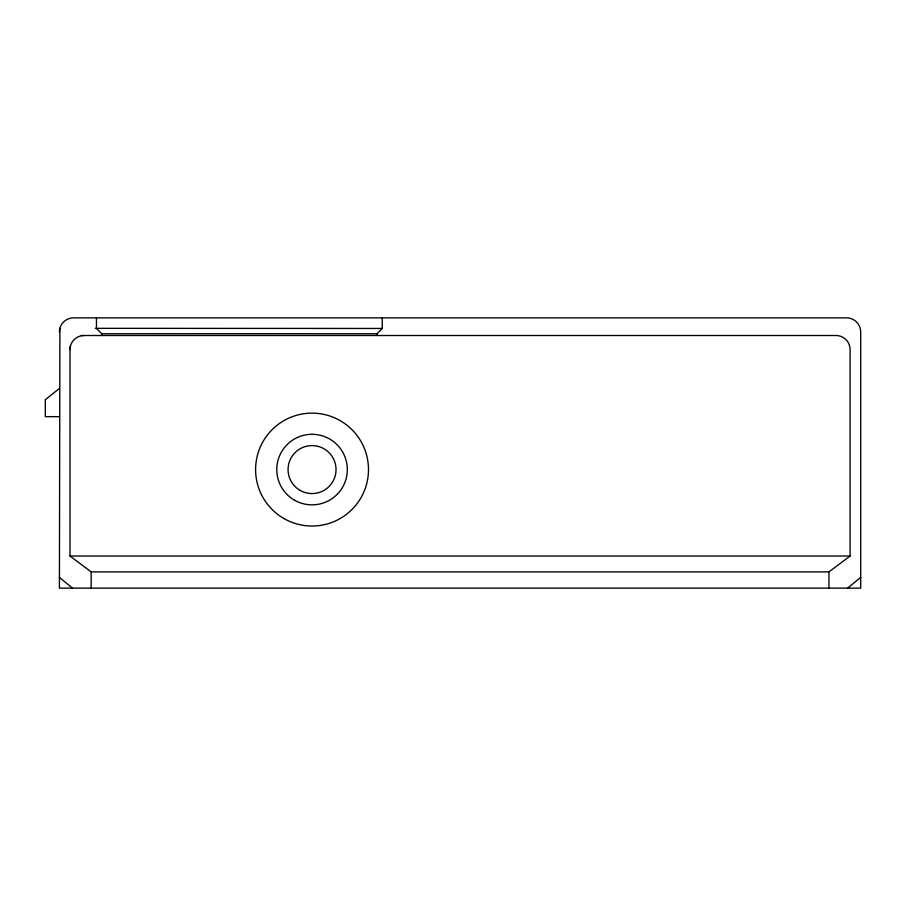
<?xml version="1.0" encoding="UTF-8"?>
<svg xmlns="http://www.w3.org/2000/svg" width="906" height="906" viewBox="0 0 906 906"><rect width="100%" height="100%" fill="white"/><g stroke="black" fill="none" stroke-linecap="round" stroke-linejoin="round"><path stroke-width="1.36" d="M59.411 331.981A14.111 14.111 0 0 1 73.522 317.87L846.589 317.87A14.111 14.111 0 0 1 860.7 331.981L860.7 588.13L59.411 588.13L59.898 328.323M96.466 317.87L96.466 328.448L101.755 333.736L376.964 333.736L382.253 328.448L382.253 317.87M847.597 588.13L860.7 577.371M59.411 388.436L45.3 399.727L45.3 416.658L59.411 416.658M70 346.794L70 556.024L91.166 571.901L828.945 571.901L850.111 556.024L850.111 349.614A14.111 14.111 0 0 0 836 335.503L81.291 335.503M95.243 328.334L382.253 328.448M70 556.024L850.111 556.024M59.411 577.371L72.514 588.13M828.945 571.901L828.945 588.13M376.964 333.736L376.964 335.503M101.755 333.736L101.755 335.503M91.166 571.901L91.166 588.13M70 349.614A14.111 14.111 0 0 1 84.111 335.503M300.045 490.361A23.998 23.998 0 0 0 336.035 469.58A23.998 23.998 0 0 0 300.045 448.81A23.998 23.998 0 0 0 300.045 490.361M283.816 518.47A56.455 56.455 0 0 0 368.493 469.58A56.455 56.455 0 0 0 283.816 420.69A56.455 56.455 0 0 0 283.816 518.47M294.405 500.135A35.289 35.289 0 0 0 347.326 469.58A35.289 35.289 0 0 0 294.405 439.025A35.289 35.289 0 0 0 294.405 500.135"/></g></svg>
